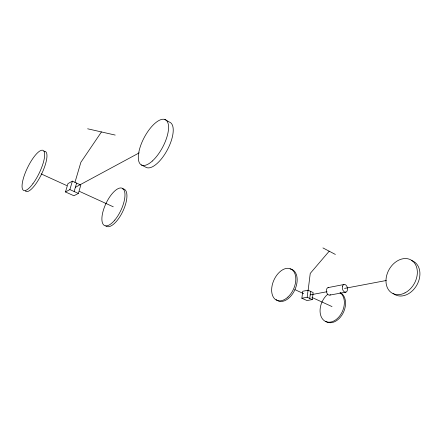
<?xml version="1.0" encoding="UTF-8"?>
<svg xmlns="http://www.w3.org/2000/svg" width="442" height="442" viewBox="0 0 442 442"><rect width="100%" height="100%" fill="white"/><g stroke="black" fill="none" stroke-linecap="round" stroke-linejoin="round"><path stroke-width="0.66" d="M312.312 299.582L313.157 292.571L308.057 290.212L302.753 291.256L301.864 298.245L306.986 300.549L312.312 299.582L307.184 297.251L301.864 298.245M309.759 298.422L310.615 291.394M307.184 297.251L308.057 290.212M308.118 290.543L310.24 273.41L329.196 251.2M78.372 193.436L80.809 185.049L72.377 181.148L67.974 183.601L65.471 191.966L73.919 195.762L78.372 193.436L69.875 189.579L65.471 191.966M74.14 191.519L76.61 183.104M74.958 182.38L80.88 162.286L101.45 131.943M69.875 189.579L72.377 181.148M75.378 187.297L139.247 152.849M328.052 287.615L343.964 284.51M310.19 294.897L327.025 291.714M344.539 288.399L386.297 280.493M329.931 295.068L345.904 292.14M87.638 128.793L115.196 135.075M41.128 173.894L66.786 185.596M79.444 191.369L113.263 206.795M294.902 289.648L303.665 293.648M311.958 297.433L332.019 306.582M141.401 164.949L146.098 167.352A25.487 10.531 -62 0 0 167.722 149.158A25.487 10.531 -62 0 0 169.457 122.097L164.872 119.478M322.936 247.923L335.362 254.432M122.528 188.867A20.597 8.249 -64.6 0 1 123.246 210.458A20.597 8.249 -64.6 0 1 105.798 225.928M43.924 151.286A22.222 6.497 -64.1 0 1 41.94 173.308A22.222 6.497 -64.1 0 1 25.36 191.005M340.66 292.819A16.172 11.249 -66.7 0 1 343.025 313.212A16.172 11.249 -66.7 0 1 325.787 321.433M339.97 292.565A16.199 11.238 -66.6 0 1 340.213 315.295A16.199 11.238 -66.6 0 1 321.903 318.085A16.199 11.238 -66.6 0 1 327.511 294.46M290.096 268.985A17.155 10.807 -66 0 1 294.842 289.858A17.155 10.807 -66 0 1 276.112 299.532M411.541 260.537A19.034 14.448 -60.5 0 1 416.839 285.084A19.034 14.448 -60.5 0 1 393.076 293.306M330.528 294.748A3.851 2.53 78.1 0 1 326.561 292.096A3.851 2.53 78.1 0 1 328.71 287.549M114.776 220.099A20.641 8.21 -64.6 0 0 122.699 188.513A20.641 8.21 -64.6 0 0 102.831 212.154A20.641 8.21 -64.6 0 0 114.776 220.099M32.912 183.712A22.266 6.442 -64.1 0 0 43.382 150.556A22.266 6.442 -64.1 0 0 23.807 176.949A22.266 6.442 -64.1 0 0 32.912 183.712M152.346 161.021A25.608 10.415 -62 0 0 167.054 121.18A25.608 10.415 -62 0 0 140.921 144.849A25.608 10.415 -62 0 0 152.346 161.021M287.952 297.041A17.183 10.796 -66 0 0 291.427 269.255A17.183 10.796 -66 0 0 271.808 287.46A17.183 10.796 -66 0 0 287.952 297.041M404.955 292.886A19.1 14.431 -60.5 0 0 413.298 261.658A19.1 14.431 -60.5 0 0 386.728 275.289A19.1 14.431 -60.5 0 0 404.955 292.886M342.528 286.178A3.939 2.525 77.9 0 0 345.246 292.206A3.939 2.525 77.9 0 0 347.003 286.598A3.939 2.525 77.9 0 0 342.528 286.178"/></g></svg>
